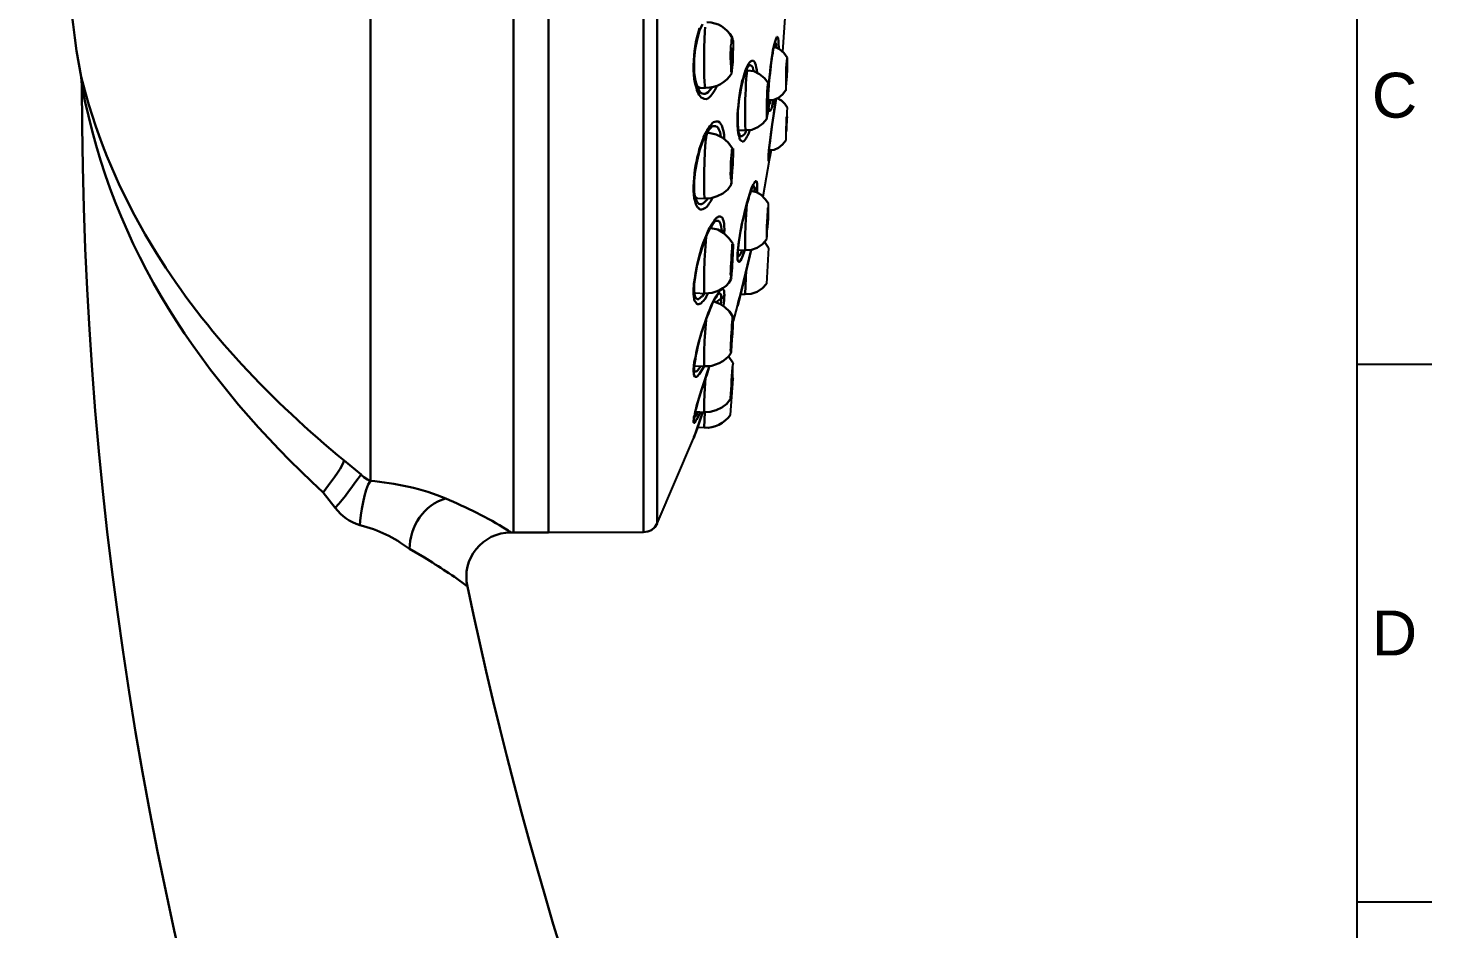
# Model space of a CAD drawing. Header units: millimetres. Extents: x 3631 to 3841, y 294 to 591.
# Drawn here: x 3746.8 to 3840.6, y 440.2 to 500.3 of the extents above; entities that cross this region are included whole.
import ezdxf

# ---------------------------------------------------------------- set-up
doc = ezdxf.new("R2010")
doc.units = ezdxf.units.MM
doc.header["$LTSCALE"] = 0.1
doc.layers.add('_U+B808_U+C774_U+C5B4 1', color=7, linetype='Continuous')
doc.layers.add('FORM', color=7, linetype='Continuous')
doc.styles.get("Standard").update_dxf_attribs({"font": 'arial.ttf'})

msp = doc.modelspace()

# ---------------------------------------------------------------- linework, layer by layer
at = {"layer": '_U+B808_U+C774_U+C5B4 1', "color": 7, "lineweight": 30}
for p, q in [((3769.7, 546.314), (3769.7, 470.109)), ((3779.252, 546.234), (3779.252, 466.665)), ((3781.593, 466.665), (3781.593, 546.234)), ((3787.944, 546.234), (3787.944, 466.692)), ((3788.859, 545.642), (3788.859, 467.257)), ((3791.522, 499.574), (3791.684, 500.166)), ((3791.684, 500.166), (3791.872, 500.597)), ((3792.034, 500.112), (3791.98, 499.036)), ((3792.061, 500.381), (3792.034, 500.112)), ((3796.823, 499.682), (3796.85, 499.736)), ((3796.85, 499.736), (3796.877, 499.736)), ((3796.877, 499.736), (3796.904, 499.709)), ((3796.904, 499.709), (3796.931, 499.655)), ((3791.334, 498.256), (3791.388, 498.928)), ((3791.388, 498.928), (3791.522, 499.574)), ((3791.98, 499.036), (3791.98, 497.96)), ((3793.837, 498.848), (3793.81, 498.686)), ((3793.864, 499.009), (3793.837, 498.982)), ((3793.837, 498.982), (3793.837, 498.848)), ((3796.501, 498.309), (3796.581, 498.848)), ((3796.581, 498.848), (3796.689, 499.278)), ((3797.012, 498.928), (3796.635, 499.09)), ((3796.689, 499.278), (3796.77, 499.574)), ((3796.716, 499.386), (3796.77, 499.332)), ((3796.77, 499.574), (3796.797, 499.655)), ((3796.77, 499.332), (3796.77, 499.278)), ((3796.77, 499.278), (3796.797, 499.171)), ((3796.797, 499.655), (3796.823, 499.682)), ((3796.797, 499.171), (3796.797, 499.036)), ((3796.931, 499.655), (3796.931, 499.628)), ((3796.931, 499.628), (3796.958, 499.467)), ((3796.958, 499.467), (3796.958, 499.332)), ((3796.958, 499.332), (3796.985, 499.009)), ((3796.985, 498.928), (3796.985, 499.009)), ((3797.308, 498.686), (3797.012, 498.928)), ((3791.334, 497.825), (3791.334, 498.256)), ((3791.334, 497.825), (3791.334, 497.852)), ((3791.98, 497.96), (3791.98, 497.152)), ((3793.81, 498.686), (3793.81, 498.363)), ((3793.837, 498.013), (3793.864, 498.04)), ((3793.864, 498.309), (3793.89, 498.632)), ((3793.864, 498.04), (3793.864, 498.309)), ((3794.94, 497.771), (3795.021, 497.852)), ((3795.021, 497.852), (3795.048, 497.852)), ((3795.048, 497.852), (3795.074, 497.852)), ((3795.074, 497.852), (3795.101, 497.825)), ((3796.42, 497.744), (3796.501, 498.309)), ((3797.523, 498.363), (3797.308, 498.686)), ((3750.379, 497.072), (3750.702, 495.915)), ((3750.433, 496.507), (3750.379, 497.072)), ((3791.28, 497.825), (3791.28, 497.771)), ((3791.28, 497.771), (3791.307, 497.798)), ((3791.28, 497.771), (3791.28, 497.529)), ((3791.334, 496.937), (3791.28, 497.529)), ((3791.307, 497.798), (3791.334, 497.825)), ((3791.334, 497.368), (3791.334, 497.825)), ((3791.415, 496.803), (3791.334, 497.368)), ((3791.334, 496.937), (3791.388, 496.614)), ((3791.98, 497.152), (3792.007, 496.722)), ((3794.536, 496.641), (3794.644, 497.045)), ((3794.59, 496.964), (3794.536, 496.803)), ((3794.671, 497.233), (3794.59, 496.964)), ((3794.644, 497.045), (3794.752, 497.395)), ((3794.698, 497.368), (3794.671, 497.233)), ((3794.752, 497.529), (3794.698, 497.368)), ((3794.752, 497.395), (3794.832, 497.61)), ((3794.778, 497.556), (3794.752, 497.529)), ((3794.778, 497.556), (3794.859, 497.771)), ((3794.805, 497.502), (3794.805, 497.529)), ((3794.832, 497.61), (3794.913, 497.744)), ((3794.859, 497.421), (3794.832, 497.395)), ((3794.832, 497.395), (3794.832, 497.287)), ((3794.886, 497.798), (3794.859, 497.771)), ((3794.886, 497.475), (3794.859, 497.421)), ((3795.317, 497.448), (3794.886, 497.502)), ((3794.913, 497.502), (3794.886, 497.475)), ((3794.913, 497.744), (3794.913, 497.771)), ((3794.913, 497.771), (3794.94, 497.771)), ((3794.94, 497.771), (3794.94, 497.798)), ((3795.101, 497.825), (3795.128, 497.825)), ((3795.128, 497.825), (3795.209, 497.744)), ((3795.209, 497.744), (3795.236, 497.691)), ((3795.236, 497.691), (3795.263, 497.556)), ((3795.263, 497.556), (3795.29, 497.448)), ((3795.693, 497.26), (3795.317, 497.448)), ((3796.016, 496.991), (3795.693, 497.26)), ((3796.258, 496.668), (3796.016, 496.991)), ((3796.312, 496.641), (3796.366, 497.206)), ((3796.366, 497.206), (3796.42, 497.744)), ((3797.469, 496.776), (3797.469, 496.91)), ((3797.496, 497.771), (3797.523, 497.744)), ((3797.523, 497.744), (3797.523, 497.61)), ((3791.388, 496.614), (3791.469, 496.345)), ((3791.522, 496.426), (3791.415, 496.803)), ((3791.469, 496.345), (3791.496, 496.184)), ((3791.496, 496.507), (3791.522, 496.453)), ((3791.576, 496.399), (3791.522, 496.453)), ((3791.522, 496.426), (3791.603, 496.211)), ((3791.684, 496.345), (3791.576, 496.399)), ((3791.738, 496.345), (3791.684, 496.345)), ((3792.007, 496.722), (3792.034, 496.533)), ((3792.034, 496.533), (3792.034, 496.426)), ((3792.034, 496.426), (3792.061, 496.372)), ((3792.061, 496.372), (3792.061, 496.345)), ((3792.061, 496.345), (3792.088, 496.345)), ((3792.518, 496.372), (3792.357, 496.157)), ((3796.231, 495.941), (3796.231, 495.968)), ((3796.285, 496.103), (3796.312, 496.587)), ((3796.285, 496.211), (3796.312, 496.533)), ((3796.285, 496.076), (3796.285, 496.211)), ((3796.312, 496.533), (3796.339, 496.856)), ((3796.312, 496.587), (3796.312, 496.641)), ((3797.227, 495.888), (3797.442, 496.184)), ((3796.178, 495.215), (3796.178, 495)), ((3796.205, 495.08), (3796.231, 495.107)), ((3796.205, 494.973), (3796.205, 495.08)), ((3796.258, 495.915), (3796.231, 495.941)), ((3796.231, 495.834), (3796.258, 495.915)), ((3796.258, 495.726), (3796.231, 495.834)), ((3796.231, 495.349), (3796.258, 495.726)), ((3796.231, 495.107), (3796.231, 495.349)), ((3796.285, 495.511), (3796.635, 495.538)), ((3796.285, 495.269), (3796.285, 495.403)), ((3796.285, 495.161), (3796.285, 495.269)), ((3796.285, 495.215), (3796.285, 495.188)), ((3796.285, 495.188), (3796.285, 495.161)), ((3796.312, 495.107), (3796.285, 495.161)), ((3796.285, 495.027), (3796.285, 495.161)), ((3796.339, 494.865), (3796.285, 495.027)), ((3796.339, 495.215), (3796.312, 495.188)), ((3796.312, 495.08), (3796.312, 495.107)), ((3796.366, 495.269), (3796.339, 495.215)), ((3796.393, 495.403), (3796.366, 495.269)), ((3796.447, 495.538), (3796.393, 495.403)), ((3796.554, 495.269), (3796.501, 494.973)), ((3796.527, 493.896), (3796.797, 495.619)), ((3796.635, 495.538), (3796.554, 495.269)), ((3796.635, 495.538), (3796.958, 495.672)), ((3796.689, 495.027), (3796.635, 494.623)), ((3796.689, 495.027), (3796.743, 495.376)), ((3796.743, 495.376), (3796.77, 495.538)), ((3796.77, 495.538), (3796.797, 495.619)), ((3797.146, 495.484), (3796.877, 495.645)), ((3796.931, 495.672), (3796.931, 495.619)), ((3796.958, 495.672), (3797.227, 495.888)), ((3797.389, 495.269), (3797.146, 495.484)), ((3797.55, 495), (3797.389, 495.269)), ((3794.213, 494.192), (3794.213, 494.112)), ((3794.213, 494.112), (3794.24, 494.139)), ((3794.213, 494.112), (3794.213, 493.95)), ((3794.24, 494.192), (3794.24, 494.219)), ((3794.24, 493.95), (3794.24, 494.192)), ((3794.24, 494.139), (3794.24, 494.192)), ((3794.725, 494.515), (3794.725, 493.762)), ((3795.909, 493.95), (3796.178, 494.273)), ((3796.178, 495), (3796.205, 494.973)), ((3796.339, 494.811), (3796.339, 494.865)), ((3796.393, 494.811), (3796.339, 494.811)), ((3796.42, 494.838), (3796.393, 494.811)), ((3796.474, 494.919), (3796.42, 494.838)), ((3796.501, 494.973), (3796.474, 494.919)), ((3796.581, 494.192), (3796.501, 493.735)), ((3796.635, 494.623), (3796.581, 494.192)), ((3797.523, 494.408), (3797.523, 494.381)), ((3791.872, 492.739), (3792.088, 493.197)), ((3791.953, 493.062), (3792.034, 493.224)), ((3792.034, 493.224), (3792.141, 493.412)), ((3792.088, 493.197), (3792.276, 493.52)), ((3792.168, 493.278), (3792.114, 493.062)), ((3792.222, 493.574), (3792.141, 493.412)), ((3792.141, 493.304), (3792.168, 493.331)), ((3792.168, 493.331), (3792.249, 493.331)), ((3792.195, 493.304), (3792.168, 493.278)), ((3792.249, 493.331), (3792.195, 493.304)), ((3792.222, 493.574), (3792.303, 493.681)), ((3792.303, 493.331), (3792.249, 493.331)), ((3792.276, 493.52), (3792.384, 493.627)), ((3792.303, 493.358), (3792.303, 493.385)), ((3792.787, 493.224), (3792.303, 493.331)), ((3792.384, 493.627), (3792.437, 493.681)), ((3792.384, 493.627), (3792.384, 493.654)), ((3792.437, 493.681), (3792.491, 493.735)), ((3792.491, 493.735), (3792.572, 493.789)), ((3792.572, 493.789), (3792.76, 493.789)), ((3792.76, 493.789), (3792.787, 493.762)), ((3792.787, 493.762), (3792.868, 493.735)), ((3793.245, 493.008), (3792.787, 493.224)), ((3792.868, 493.735), (3792.922, 493.681)), ((3792.922, 493.681), (3792.949, 493.6)), ((3792.949, 493.6), (3793.002, 493.52)), ((3793.002, 493.52), (3793.056, 493.385)), ((3793.056, 493.385), (3793.083, 493.224)), ((3793.083, 493.224), (3793.11, 493.089)), ((3794.213, 493.95), (3794.213, 493.87)), ((3794.24, 493.547), (3794.213, 493.87)), ((3794.267, 493.627), (3794.24, 493.95)), ((3794.24, 493.547), (3794.24, 493.52)), ((3794.294, 493.197), (3794.24, 493.52)), ((3794.294, 493.385), (3794.267, 493.627)), ((3794.267, 493.52), (3794.294, 493.52)), ((3794.348, 493.224), (3794.294, 493.385)), ((3794.294, 493.197), (3794.321, 493.116)), ((3794.348, 493.197), (3794.348, 493.224)), ((3794.348, 493.197), (3794.348, 493.224)), ((3794.725, 493.762), (3794.752, 493.627)), ((3794.752, 493.627), (3794.752, 493.547)), ((3794.752, 493.547), (3794.778, 493.52)), ((3794.778, 493.52), (3795.182, 493.547)), ((3794.778, 493.412), (3794.805, 493.52)), ((3794.994, 493.412), (3795.021, 493.439)), ((3795.021, 493.439), (3795.048, 493.547)), ((3795.182, 493.547), (3795.586, 493.708)), ((3795.586, 493.708), (3795.909, 493.95)), ((3796.393, 492.793), (3796.447, 493.251)), ((3796.42, 493.035), (3796.527, 493.896)), ((3796.501, 493.735), (3796.447, 493.251)), ((3797.469, 493.412), (3797.469, 493.439)), ((3791.603, 491.959), (3791.657, 492.228)), ((3791.657, 492.228), (3791.738, 492.47)), ((3791.684, 492.147), (3791.872, 492.739)), ((3791.738, 492.47), (3791.953, 493.008)), ((3791.953, 493.062), (3791.953, 493.008)), ((3792.088, 492.739), (3792.034, 492.067)), ((3792.114, 493.035), (3792.088, 492.739)), ((3792.114, 493.062), (3792.114, 493.035)), ((3793.594, 492.686), (3793.245, 493.008)), ((3793.89, 492.282), (3793.594, 492.686)), ((3796.312, 492.147), (3796.42, 493.035)), ((3796.312, 492.174), (3796.339, 492.363)), ((3796.339, 492.363), (3796.393, 492.793)), ((3796.662, 492.201), (3796.958, 492.336)), ((3796.958, 492.336), (3797.227, 492.551)), ((3797.227, 492.551), (3797.442, 492.82)), ((3791.388, 490.775), (3791.522, 491.475)), ((3791.522, 491.475), (3791.684, 492.147)), ((3792.034, 492.067), (3791.98, 490.721)), ((3793.864, 491.555), (3793.864, 491.582)), ((3793.89, 491.528), (3793.864, 491.555)), ((3793.864, 491.475), (3793.89, 491.528)), ((3793.89, 491.34), (3793.864, 491.475)), ((3793.864, 490.963), (3793.89, 491.34)), ((3796.312, 492.147), (3796.285, 491.824)), ((3796.285, 491.851), (3796.312, 491.986)), ((3796.285, 491.824), (3796.285, 491.851)), ((3796.285, 491.744), (3796.285, 491.824)), ((3796.285, 491.771), (3796.285, 491.824)), ((3796.285, 491.824), (3796.285, 491.798)), ((3796.285, 491.798), (3796.285, 491.771)), ((3796.285, 491.771), (3796.285, 491.636)), ((3796.285, 491.609), (3796.285, 491.744)), ((3796.285, 491.528), (3796.285, 491.636)), ((3796.285, 491.582), (3796.285, 491.609)), ((3796.285, 491.582), (3796.285, 491.609)), ((3796.285, 491.448), (3796.285, 491.528)), ((3796.312, 491.475), (3796.285, 491.448)), ((3796.312, 492.174), (3796.662, 492.201)), ((3796.312, 491.986), (3796.312, 492.174)), ((3796.339, 491.609), (3796.312, 491.502)), ((3796.312, 491.502), (3796.312, 491.475)), ((3796.366, 491.744), (3796.339, 491.609)), ((3796.447, 492.094), (3796.366, 491.744)), ((3796.447, 492.094), (3796.447, 492.174)), ((3791.334, 490.129), (3791.388, 490.775)), ((3791.98, 490.721), (3791.98, 490.049)), ((3793.81, 490.856), (3793.81, 490.614)), ((3793.81, 490.614), (3793.837, 490.587)), ((3793.837, 490.748), (3793.864, 490.775)), ((3793.837, 490.587), (3793.837, 490.748)), ((3793.864, 490.775), (3793.864, 490.963)), ((3791.28, 489.779), (3791.28, 489.699)), ((3791.28, 489.699), (3791.307, 489.753)), ((3791.28, 489.699), (3791.28, 489.457)), ((3791.28, 489.457), (3791.307, 489.214)), ((3791.307, 489.753), (3791.334, 489.779)), ((3791.334, 489.779), (3791.334, 490.129)), ((3791.334, 489.779), (3791.334, 489.806)), ((3791.334, 489.403), (3791.334, 489.779)), ((3791.388, 488.999), (3791.334, 489.403)), ((3791.98, 490.049), (3791.98, 489.214)), ((3793.245, 489.295), (3793.568, 489.564)), ((3793.568, 489.564), (3793.81, 489.914)), ((3795.048, 489.295), (3795.101, 489.51)), ((3795.101, 489.51), (3795.182, 489.699)), ((3795.478, 489.376), (3795.101, 489.457)), ((3795.182, 489.699), (3795.29, 489.914)), ((3795.263, 489.806), (3795.29, 489.806)), ((3795.344, 489.483), (3795.263, 489.43)), ((3795.29, 489.914), (3795.344, 489.995)), ((3795.29, 489.806), (3795.317, 489.779)), ((3795.317, 489.779), (3795.317, 489.753)), ((3795.317, 489.753), (3795.344, 489.726)), ((3795.344, 489.995), (3795.397, 490.102)), ((3795.344, 489.726), (3795.344, 489.618)), ((3795.344, 489.618), (3795.344, 489.483)), ((3795.397, 489.537), (3795.344, 489.483)), ((3795.344, 489.403), (3795.344, 489.483)), ((3795.397, 490.102), (3795.478, 490.102)), ((3795.451, 489.564), (3795.397, 489.537)), ((3795.478, 489.618), (3795.451, 489.564)), ((3795.478, 490.102), (3795.505, 490.075)), ((3795.505, 489.645), (3795.478, 489.618)), ((3795.505, 490.075), (3795.505, 490.022)), ((3795.505, 490.022), (3795.532, 489.968)), ((3795.532, 489.699), (3795.505, 489.645)), ((3795.532, 489.968), (3795.532, 489.753)), ((3795.532, 489.753), (3795.532, 489.699)), ((3795.532, 489.753), (3795.532, 489.322)), ((3791.307, 489.214), (3791.334, 488.972)), ((3791.334, 488.972), (3791.388, 488.784)), ((3791.415, 489.026), (3791.388, 489.08)), ((3791.469, 488.811), (3791.388, 488.999)), ((3791.469, 488.999), (3791.415, 489.026)), ((3791.496, 488.972), (3791.469, 488.999)), ((3791.469, 488.811), (3791.469, 488.838)), ((3791.549, 488.972), (3791.496, 488.972)), ((3791.98, 489.214), (3792.007, 489.08)), ((3792.007, 489.08), (3792.007, 489.026)), ((3792.007, 489.026), (3792.034, 488.972)), ((3792.034, 488.945), (3792.464, 488.972)), ((3792.034, 488.972), (3792.034, 488.945)), ((3792.168, 488.865), (3792.249, 488.972)), ((3792.464, 488.972), (3792.868, 489.107)), ((3792.868, 489.107), (3793.245, 489.295)), ((3794.725, 488.192), (3794.859, 488.703)), ((3794.778, 488.38), (3794.886, 488.703)), ((3794.832, 488.595), (3794.805, 487.896)), ((3795.048, 489.295), (3794.859, 488.703)), ((3795.801, 489.187), (3795.478, 489.376)), ((3796.07, 488.918), (3795.801, 489.187)), ((3796.285, 488.622), (3796.07, 488.918)), ((3792.626, 487.411), (3792.733, 487.573)), ((3792.733, 487.573), (3792.814, 487.654)), ((3792.814, 487.654), (3792.895, 487.707)), ((3792.895, 487.707), (3792.922, 487.734)), ((3792.922, 487.734), (3792.976, 487.761)), ((3792.976, 487.761), (3793.056, 487.761)), ((3793.056, 487.761), (3793.11, 487.734)), ((3793.11, 487.734), (3793.137, 487.734)), ((3793.137, 487.734), (3793.218, 487.654)), ((3793.218, 487.654), (3793.245, 487.573)), ((3793.245, 487.573), (3793.272, 487.465)), ((3794.59, 487.627), (3794.698, 488.03)), ((3794.617, 487.681), (3794.725, 488.192)), ((3794.698, 488.03), (3794.778, 488.38)), ((3794.805, 487.896), (3794.752, 487.169)), ((3796.231, 487.681), (3796.205, 487.438)), ((3796.258, 487.923), (3796.231, 487.896)), ((3796.231, 487.896), (3796.231, 487.681)), ((3796.231, 487.385), (3796.258, 487.842)), ((3796.258, 487.842), (3796.258, 487.923)), ((3792.088, 486.335), (3792.276, 486.766)), ((3792.195, 486.631), (3792.114, 486.47)), ((3792.195, 486.631), (3792.357, 487.008)), ((3792.276, 486.766), (3792.464, 487.089)), ((3792.384, 487.035), (3792.357, 487.008)), ((3792.384, 487.035), (3792.491, 487.223)), ((3792.437, 487.008), (3792.41, 487.008)), ((3792.41, 487.008), (3792.41, 486.981)), ((3792.895, 486.873), (3792.437, 486.981)), ((3792.464, 487.089), (3792.599, 487.304)), ((3792.491, 487.223), (3792.626, 487.411)), ((3792.599, 487.304), (3792.626, 487.331)), ((3792.626, 487.331), (3792.68, 487.385)), ((3792.68, 487.385), (3792.68, 487.411)), ((3793.298, 486.631), (3792.895, 486.873)), ((3793.218, 486.739), (3793.137, 486.712)), ((3793.272, 486.793), (3793.218, 486.739)), ((3793.272, 487.465), (3793.325, 487.277)), ((3793.298, 486.846), (3793.272, 486.793)), ((3793.352, 486.9), (3793.298, 486.846)), ((3793.648, 486.308), (3793.298, 486.631)), ((3793.325, 487.277), (3793.325, 487.089)), ((3793.325, 487.089), (3793.352, 486.9)), ((3793.325, 486.604), (3793.352, 486.9)), ((3794.752, 487.169), (3794.725, 486.47)), ((3796.205, 487.438), (3796.178, 486.981)), ((3796.178, 486.981), (3796.178, 486.927)), ((3796.178, 486.927), (3796.205, 486.954)), ((3796.205, 487.142), (3796.231, 487.385)), ((3796.205, 486.954), (3796.205, 487.142)), ((3791.711, 485.178), (3791.899, 485.797)), ((3791.899, 485.797), (3792.088, 486.335)), ((3792.114, 486.47), (3791.926, 485.985)), ((3792.114, 486.389), (3792.007, 484.828)), ((3792.114, 486.416), (3792.114, 486.389)), ((3793.917, 485.931), (3793.648, 486.308)), ((3794.725, 486.47), (3794.725, 485.77)), ((3794.725, 485.77), (3794.725, 485.501)), ((3795.155, 485.528), (3795.532, 485.662)), ((3795.532, 485.662), (3795.882, 485.905)), ((3795.882, 485.905), (3796.151, 486.227)), ((3796.285, 485.662), (3796.016, 486.066)), ((3791.522, 484.505), (3791.711, 485.178)), ((3792.007, 484.828), (3791.98, 484.048)), ((3793.864, 485.151), (3793.864, 485.232)), ((3793.89, 485.07), (3793.864, 485.151)), ((3794.24, 485.528), (3794.213, 485.259)), ((3794.213, 485.259), (3794.213, 485.097)), ((3794.213, 485.07), (3794.24, 485.151)), ((3794.213, 485.097), (3794.213, 485.07)), ((3794.213, 485.043), (3794.213, 485.07)), ((3794.24, 481.814), (3795.128, 485.528)), ((3794.24, 485.205), (3794.24, 485.339)), ((3794.24, 485.205), (3794.24, 485.232)), ((3794.24, 485.178), (3794.24, 485.205)), ((3794.24, 485.151), (3794.24, 485.205)), ((3794.24, 485.043), (3794.24, 485.178)), ((3794.267, 485.07), (3794.24, 485.097)), ((3794.294, 485.07), (3794.267, 485.07)), ((3794.348, 485.151), (3794.294, 485.097)), ((3794.294, 485.097), (3794.294, 485.07)), ((3794.429, 485.286), (3794.348, 485.151)), ((3795.128, 485.528), (3794.429, 482.622)), ((3794.482, 485.393), (3794.429, 485.286)), ((3794.482, 485.393), (3794.536, 485.501)), ((3794.698, 485.501), (3794.536, 485.043)), ((3794.725, 485.501), (3795.155, 485.528)), ((3791.334, 483.241), (3791.415, 483.833)), ((3791.415, 483.833), (3791.522, 484.505)), ((3791.98, 484.048), (3791.98, 483.268)), ((3793.81, 484.371), (3793.81, 484.236)), ((3794.805, 484.182), (3794.725, 482.568)), ((3791.307, 483.16), (3791.28, 482.891)), ((3791.28, 482.891), (3791.28, 482.756)), ((3791.307, 483.268), (3791.307, 483.16)), ((3791.307, 482.81), (3791.334, 482.891)), ((3791.334, 482.891), (3791.334, 483.241)), ((3791.334, 482.891), (3791.334, 482.918)), ((3791.334, 482.649), (3791.334, 482.891)), ((3791.98, 483.268), (3791.98, 482.702)), ((3793.029, 482.783), (3793.056, 482.837)), ((3793.056, 482.837), (3793.164, 482.891)), ((3793.164, 482.891), (3793.245, 482.891)), ((3793.245, 482.891), (3793.298, 482.837)), ((3793.298, 482.837), (3793.325, 482.783)), ((3795.532, 482.729), (3795.882, 482.972)), ((3795.882, 482.972), (3796.151, 483.268)), ((3791.28, 482.756), (3791.307, 482.81)), ((3791.28, 482.756), (3791.28, 482.649)), ((3791.28, 482.649), (3791.28, 482.568)), ((3791.307, 482.406), (3791.28, 482.568)), ((3791.361, 482.649), (3791.307, 482.676)), ((3791.361, 482.46), (3791.334, 482.649)), ((3791.388, 482.649), (3791.361, 482.649)), ((3791.388, 482.406), (3791.361, 482.46)), ((3791.388, 482.406), (3791.388, 482.433)), ((3791.388, 482.353), (3791.388, 482.406)), ((3791.442, 482.326), (3791.388, 482.353)), ((3791.469, 482.272), (3791.442, 482.326)), ((3791.522, 482.245), (3791.469, 482.272)), ((3791.63, 482.245), (3791.522, 482.245)), ((3791.657, 482.272), (3791.63, 482.245)), ((3791.711, 482.299), (3791.657, 482.272)), ((3791.792, 482.38), (3791.711, 482.299)), ((3791.872, 482.433), (3791.792, 482.38)), ((3791.98, 482.622), (3791.872, 482.433)), ((3791.98, 482.702), (3792.007, 482.649)), ((3792.007, 482.649), (3792.007, 482.622)), ((3792.195, 482.514), (3792.249, 482.622)), ((3792.464, 481.788), (3792.599, 482.084)), ((3792.733, 482.353), (3792.599, 482.084)), ((3793.029, 481.922), (3792.626, 482.084)), ((3792.733, 482.353), (3792.895, 482.595)), ((3792.787, 482.03), (3792.976, 482.164)), ((3792.895, 482.622), (3793.029, 482.783)), ((3792.895, 482.622), (3792.895, 482.595)), ((3792.895, 482.541), (3792.922, 482.595)), ((3792.922, 482.595), (3792.922, 482.622)), ((3792.922, 482.595), (3792.976, 482.622)), ((3792.976, 482.622), (3793.056, 482.622)), ((3792.976, 482.164), (3793.137, 482.272)), ((3793.379, 481.707), (3793.029, 481.922)), ((3793.056, 482.622), (3793.083, 482.595)), ((3793.083, 482.595), (3793.137, 482.487)), ((3793.137, 482.084), (3793.11, 481.868)), ((3793.137, 482.487), (3793.137, 482.272)), ((3793.218, 482.326), (3793.137, 482.272)), ((3793.137, 482.272), (3793.137, 482.084)), ((3793.272, 482.38), (3793.218, 482.326)), ((3793.298, 482.433), (3793.272, 482.38)), ((3793.325, 482.137), (3793.272, 481.788)), ((3793.352, 482.514), (3793.298, 482.433)), ((3793.325, 482.783), (3793.325, 482.622)), ((3793.325, 482.622), (3793.352, 482.514)), ((3793.352, 482.514), (3793.325, 482.326)), ((3793.325, 482.326), (3793.325, 482.137)), ((3794.294, 482.11), (3794.24, 481.868)), ((3794.429, 482.622), (3794.294, 482.11)), ((3794.725, 482.568), (3795.128, 482.595)), ((3795.128, 482.595), (3795.532, 482.729)), ((3792.276, 481.276), (3792.41, 481.626)), ((3792.357, 481.492), (3792.276, 481.357)), ((3792.357, 481.492), (3792.464, 481.788)), ((3793.675, 481.411), (3793.379, 481.707)), ((3793.917, 481.034), (3793.675, 481.411)), ((3794.24, 481.868), (3794.213, 481.788)), ((3794.213, 481.788), (3794.213, 481.761)), ((3792.114, 480.846), (3792.007, 479.446)), ((3793.89, 480.334), (3793.864, 480.334)), ((3793.89, 480.281), (3793.89, 480.334)), ((3792.007, 479.446), (3791.98, 478.747)), ((3793.81, 479.42), (3793.81, 479.366)), ((3791.334, 478.02), (3791.388, 478.263)), ((3791.98, 478.747), (3791.98, 478.047)), ((3793.917, 477.967), (3793.594, 478.451)), ((3791.307, 477.751), (3791.28, 477.59)), ((3791.28, 477.59), (3791.28, 477.617)), ((3791.28, 477.428), (3791.334, 477.59)), ((3791.28, 477.428), (3791.28, 477.59)), ((3791.307, 477.267), (3791.28, 477.428)), ((3791.307, 477.778), (3791.334, 478.02)), ((3791.307, 477.778), (3791.307, 477.751)), ((3791.307, 477.186), (3791.307, 477.267)), ((3791.334, 477.59), (3791.334, 477.617)), ((3791.334, 477.509), (3791.334, 477.59)), ((3791.334, 477.455), (3791.334, 477.509)), ((3791.334, 477.482), (3791.334, 477.509)), ((3791.334, 477.482), (3791.334, 477.455)), ((3791.334, 477.428), (3791.334, 477.455)), ((3791.361, 477.401), (3791.334, 477.428)), ((3791.469, 477.401), (3791.361, 477.401)), ((3791.549, 477.482), (3791.469, 477.401)), ((3791.684, 477.24), (3791.496, 477.052)), ((3791.765, 477.751), (3791.549, 477.482)), ((3791.926, 477.644), (3791.684, 477.24)), ((3791.926, 477.644), (3791.98, 477.751)), ((3791.98, 478.047), (3791.98, 477.751)), ((3792.222, 477.348), (3792.303, 477.644)), ((3792.303, 477.644), (3792.357, 477.778)), ((3792.357, 477.778), (3792.303, 477.644)), ((3793.89, 477.267), (3793.864, 477.267)), ((3793.864, 476.783), (3793.89, 477.267)), ((3791.361, 477.079), (3791.307, 477.186)), ((3791.388, 477.052), (3791.361, 477.079)), ((3791.496, 477.052), (3791.388, 477.052)), ((3792.088, 476.998), (3792.007, 475.895)), ((3793.81, 476.406), (3793.837, 476.513)), ((3793.81, 476.352), (3793.81, 476.406)), ((3793.837, 476.298), (3793.81, 476.352)), ((3793.81, 476.298), (3793.81, 476.271)), ((3793.81, 476.271), (3793.837, 476.298)), ((3793.837, 476.513), (3793.864, 476.783)), ((3793.917, 476.917), (3793.89, 476.998)), ((3792.007, 475.895), (3791.98, 475.329)), ((3791.98, 475.329), (3791.98, 474.764)), ((3793.514, 475.249), (3793.756, 475.572)), ((3791.307, 472.988), (3791.899, 474.711)), ((3791.307, 474.361), (3791.361, 474.522)), ((3791.415, 474.415), (3791.334, 474.334)), ((3791.388, 474.711), (3791.361, 474.522)), ((3791.469, 474.495), (3791.415, 474.415)), ((3791.469, 474.495), (3791.496, 474.576)), ((3791.496, 474.576), (3791.576, 474.711)), ((3791.576, 474.361), (3791.738, 474.684)), ((3791.899, 474.711), (3791.711, 474.119)), ((3791.98, 474.764), (3791.98, 474.684)), ((3791.98, 474.684), (3792.384, 474.711)), ((3792.034, 474.684), (3791.98, 473.661)), ((3792.384, 474.711), (3792.787, 474.818)), ((3792.787, 474.818), (3793.164, 475.007)), ((3793.164, 475.007), (3793.514, 475.249)), ((3791.28, 474.092), (3791.334, 474.253)), ((3791.28, 474.011), (3791.28, 474.092)), ((3791.307, 474.011), (3791.28, 474.011)), ((3791.307, 473.984), (3791.307, 474.011)), ((3791.361, 473.984), (3791.307, 473.984)), ((3791.334, 474.253), (3791.334, 474.28)), ((3791.334, 474.253), (3791.334, 474.28)), ((3791.388, 474.011), (3791.361, 474.011)), ((3791.361, 474.011), (3791.361, 473.984)), ((3791.415, 474.065), (3791.388, 474.038)), ((3791.388, 474.038), (3791.388, 474.011)), ((3791.442, 474.119), (3791.415, 474.092)), ((3791.415, 474.092), (3791.415, 474.065)), ((3791.522, 473.58), (3791.415, 473.284)), ((3791.469, 474.172), (3791.442, 474.119)), ((3791.496, 474.172), (3791.469, 474.172)), ((3791.576, 474.361), (3791.496, 474.199)), ((3791.496, 474.199), (3791.496, 474.172)), ((3791.711, 474.119), (3791.522, 473.58)), ((3791.307, 472.962), (3791.28, 472.935)), ((3791.415, 473.284), (3791.307, 473.015)), ((3791.307, 473.015), (3791.307, 472.962)), ((3769.081, 470.54), (3767.951, 471.455)), ((3769.108, 470.513), (3769.081, 470.54)), ((3769.134, 470.459), (3769.108, 470.513)), ((3769.215, 470.405), (3769.134, 470.459)), ((3769.269, 470.351), (3769.215, 470.405)), ((3769.511, 470.19), (3769.269, 470.351)), ((3769.592, 470.163), (3769.511, 470.19)), ((3769.7, 470.109), (3769.592, 470.163)), ((3767.359, 468.306), (3766.551, 469.329)), ((3788.482, 466.826), (3788.697, 467.015)), ((3788.697, 467.015), (3788.859, 467.257)), ((3778.902, 466.799), (3778.795, 466.853)), ((3778.956, 466.746), (3778.902, 466.799)), ((3779.01, 466.719), (3778.956, 466.746)), ((3781.593, 466.665), (3779.091, 466.665)), ((3787.944, 466.692), (3788.24, 466.719)), ((3788.24, 466.719), (3788.482, 466.826)), ((3773.305, 464.997), (3772.31, 465.562))]:
    msp.add_line(p, q, dxfattribs=at)
at = {"layer": '_U+B808_U+C774_U+C5B4 1', "color": 7, "lineweight": 25}
for p, q in [((3781.593, 468.306), (3781.593, 544.619)), ((3797.254, 498.74), (3797.469, 501.996)), ((3793.837, 499.682), (3793.864, 499.709)), ((3793.864, 499.709), (3793.89, 499.682)), ((3793.756, 498.579), (3793.783, 498.955)), ((3793.783, 499.144), (3793.81, 499.332)), ((3793.783, 498.955), (3793.783, 499.144)), ((3793.81, 499.52), (3793.837, 499.628)), ((3793.81, 499.332), (3793.81, 499.52)), ((3793.837, 499.628), (3793.837, 499.682)), ((3793.89, 499.682), (3793.89, 499.574)), ((3793.89, 499.574), (3793.917, 499.467)), ((3793.917, 499.467), (3793.917, 498.821)), ((3793.917, 498.067), (3793.917, 498.821)), ((3793.756, 498.202), (3793.756, 498.579)), ((3793.756, 498.202), (3793.756, 497.96)), ((3793.756, 497.96), (3793.783, 497.744)), ((3793.89, 497.691), (3793.917, 498.067)), ((3797.55, 497.583), (3797.55, 498.04)), ((3793.783, 497.744), (3793.783, 497.421)), ((3793.783, 497.421), (3793.81, 497.341)), ((3793.81, 497.341), (3793.81, 497.314)), ((3793.81, 497.314), (3793.837, 497.314)), ((3793.837, 497.368), (3793.864, 497.395)), ((3793.837, 497.314), (3793.837, 497.368)), ((3793.864, 497.502), (3793.89, 497.691)), ((3793.864, 497.395), (3793.864, 497.502)), ((3794.805, 497.502), (3794.886, 497.502)), ((3797.496, 496.641), (3797.523, 497.099)), ((3797.523, 497.099), (3797.55, 497.583)), ((3791.738, 496.345), (3792.088, 496.345)), ((3796.285, 495.619), (3796.285, 496.076)), ((3797.442, 496.184), (3797.469, 496.237)), ((3797.469, 496.399), (3797.496, 496.641)), ((3797.469, 496.237), (3797.469, 496.399)), ((3796.258, 495.161), (3796.285, 495.619)), ((3796.258, 494.704), (3796.258, 495.161)), ((3796.178, 494.273), (3796.205, 494.3)), ((3796.205, 494.381), (3796.231, 494.488)), ((3796.205, 494.3), (3796.205, 494.381)), ((3796.231, 494.488), (3796.258, 494.704)), ((3797.55, 494.973), (3797.55, 495)), ((3792.249, 493.358), (3792.303, 493.358)), ((3794.294, 493.52), (3794.778, 493.52)), ((3793.837, 492.174), (3793.864, 492.255)), ((3793.864, 492.255), (3793.89, 492.282)), ((3797.442, 492.847), (3797.442, 492.82)), ((3793.783, 491.394), (3793.81, 491.851)), ((3793.783, 490.936), (3793.783, 491.394)), ((3793.81, 491.851), (3793.837, 492.067)), ((3793.837, 492.067), (3793.837, 492.174)), ((3793.917, 491.232), (3793.917, 491.69)), ((3795.936, 489.08), (3796.474, 492.174)), ((3793.756, 490.506), (3793.783, 490.936)), ((3793.837, 490.129), (3793.864, 490.344)), ((3793.864, 490.344), (3793.89, 490.802)), ((3793.89, 490.802), (3793.917, 491.232)), ((3793.81, 489.914), (3793.837, 489.941)), ((3793.837, 489.941), (3793.837, 490.129)), ((3791.549, 488.972), (3792.034, 488.945)), ((3796.285, 488.461), (3796.285, 488.595)), ((3792.41, 487.008), (3792.437, 487.008)), ((3793.89, 485.905), (3793.917, 485.905)), ((3793.917, 485.905), (3793.917, 485.582)), ((3796.151, 486.389), (3796.151, 486.227)), ((3796.285, 485.662), (3796.151, 483.268)), ((3794.267, 485.528), (3794.725, 485.501)), ((3793.756, 483.886), (3793.783, 483.725)), ((3793.783, 483.725), (3793.756, 483.671)), ((3793.756, 483.671), (3793.756, 483.564)), ((3793.756, 483.564), (3793.783, 483.564)), ((3793.783, 483.564), (3793.783, 483.537)), ((3791.415, 482.649), (3792.007, 482.622)), ((3794.429, 482.568), (3794.725, 482.568)), ((3793.917, 481.034), (3793.917, 480.873)), ((3793.944, 480.765), (3794.213, 481.761)), ((3793.89, 479.769), (3793.917, 480.334)), ((3793.917, 480.334), (3793.917, 480.873)), ((3793.837, 479.204), (3793.864, 479.5)), ((3793.837, 478.989), (3793.837, 479.204)), ((3793.864, 479.5), (3793.89, 479.769)), ((3793.756, 478.801), (3793.756, 478.693)), ((3793.756, 478.693), (3793.783, 478.666)), ((3793.783, 478.666), (3793.783, 478.639)), ((3793.783, 478.639), (3793.81, 478.666)), ((3793.81, 478.935), (3793.837, 478.989)), ((3793.81, 478.666), (3793.81, 478.935)), ((3791.334, 477.778), (3791.98, 477.751)), ((3793.917, 477.967), (3793.917, 477.94)), ((3793.756, 474.522), (3793.917, 476.917)), ((3793.756, 475.625), (3793.756, 475.572)), ((3791.415, 474.737), (3791.98, 474.684)), ((3791.549, 473.688), (3791.98, 473.661)), ((3788.859, 467.257), (3791.28, 472.935)), ((3781.593, 466.692), (3787.944, 466.692))]:
    msp.add_line(p, q, dxfattribs=at)
at = {"layer": '_U+B808_U+C774_U+C5B4 1', "color": 7, "lineweight": 30}
for points in [[(3769.081, 546.126), (3754.059, 534.624), (3746.84, 515.651), (3750.379, 497.072)], [(3793.864, 499.709), (3793.418, 500.372), (3792.98, 500.676), (3792.168, 500.731)], [(3791.28, 497.825), (3791.317, 498.78), (3791.408, 499.408), (3791.684, 500.328)], [(3793.89, 498.632), (3793.898, 498.835), (3793.846, 498.758), (3793.864, 499.009)], [(3796.581, 498.686), (3796.581, 498.686), (3796.608, 498.901), (3796.608, 498.901)], [(3796.608, 498.901), (3796.608, 498.901), (3796.635, 499.09), (3796.635, 499.09)], [(3796.635, 499.09), (3796.635, 499.09), (3796.689, 499.251), (3796.689, 499.251)], [(3796.689, 499.251), (3796.689, 499.251), (3796.716, 499.359), (3796.716, 499.359)], [(3796.716, 499.359), (3796.716, 499.359), (3796.743, 499.44), (3796.743, 499.44)], [(3796.743, 499.44), (3796.743, 499.44), (3796.743, 499.467), (3796.743, 499.467)], [(3793.81, 498.363), (3793.81, 498.247), (3793.81, 498.13), (3793.81, 498.013)], [(3793.81, 498.013), (3793.81, 498.013), (3793.837, 498.013), (3793.837, 498.013)], [(3794.886, 497.798), (3795.005, 498.038), (3794.996, 498.055), (3795.209, 498.175)], [(3795.209, 498.175), (3795.209, 498.175), (3795.236, 498.148), (3795.236, 498.148)], [(3795.236, 498.148), (3795.236, 498.148), (3795.29, 498.148), (3795.29, 498.148)], [(3795.29, 498.148), (3795.29, 498.148), (3795.317, 498.121), (3795.317, 498.121)], [(3795.317, 498.121), (3795.317, 498.121), (3795.344, 498.067), (3795.344, 498.067)], [(3795.344, 498.067), (3795.344, 498.067), (3795.37, 498.04), (3795.37, 498.04)], [(3795.37, 498.04), (3795.464, 497.78), (3795.5, 497.619), (3795.532, 497.341)], [(3796.339, 496.856), (3796.412, 497.461), (3796.443, 498.104), (3796.581, 498.686)], [(3792.088, 496.345), (3792.788, 496.323), (3793.484, 496.707), (3793.837, 497.314)], [(3794.832, 497.287), (3794.762, 496.368), (3794.711, 495.44), (3794.725, 494.515)], [(3797.469, 496.91), (3797.451, 497.238), (3797.472, 497.469), (3797.496, 497.771)], [(3797.523, 497.61), (3797.502, 497.302), (3797.494, 497.071), (3797.469, 496.776)], [(3750.433, 496.507), (3750.395, 438.348), (3769.911, 381.755), (3805.811, 335.996)], [(3766.551, 469.329), (3758.448, 476.82), (3752.491, 485.503), (3750.433, 496.507)], [(3792.114, 495.592), (3791.781, 495.58), (3791.605, 495.912), (3791.496, 496.184)], [(3792.357, 496.157), (3792.079, 495.851), (3791.827, 495.857), (3791.603, 496.211)], [(3792.841, 496.48), (3792.726, 496.163), (3792.629, 496.061), (3792.437, 495.807)], [(3794.213, 494.192), (3794.246, 495.145), (3794.332, 495.871), (3794.536, 496.803)], [(3794.24, 494.192), (3794.213, 494.982), (3794.361, 495.871), (3794.536, 496.641)], [(3796.205, 495.968), (3796.202, 495.717), (3796.215, 495.464), (3796.178, 495.215)], [(3796.231, 495.968), (3796.231, 495.968), (3796.205, 495.968), (3796.205, 495.968)], [(3755.411, 485.313), (3753.362, 488.608), (3751.73, 492.169), (3750.702, 495.915)], [(3792.437, 495.807), (3792.298, 495.666), (3792.304, 495.654), (3792.114, 495.592)], [(3792.303, 493.681), (3792.506, 493.936), (3792.565, 494.123), (3792.922, 494.085)], [(3792.922, 494.085), (3792.922, 494.085), (3793.029, 494.031), (3793.029, 494.031)], [(3797.469, 493.412), (3797.506, 493.743), (3797.494, 494.075), (3797.496, 494.408)], [(3797.523, 494.381), (3797.516, 494.054), (3797.485, 493.735), (3797.469, 493.412)], [(3797.496, 494.408), (3797.496, 494.408), (3797.523, 494.408), (3797.523, 494.408)], [(3793.029, 494.031), (3793.029, 494.031), (3793.056, 493.977), (3793.056, 493.977)], [(3793.056, 493.977), (3793.056, 493.977), (3793.11, 493.923), (3793.11, 493.923)], [(3793.11, 493.923), (3793.11, 493.923), (3793.164, 493.816), (3793.164, 493.816)], [(3793.164, 493.816), (3793.164, 493.816), (3793.218, 493.681), (3793.218, 493.681)], [(3793.218, 493.681), (3793.218, 493.681), (3793.245, 493.574), (3793.245, 493.574)], [(3793.245, 493.574), (3793.245, 493.574), (3793.272, 493.439), (3793.272, 493.439)], [(3793.272, 493.439), (3793.272, 493.439), (3793.325, 493.197), (3793.325, 493.197)], [(3793.325, 493.197), (3793.325, 493.197), (3793.325, 492.928), (3793.325, 492.928)], [(3794.536, 493.116), (3794.378, 493.122), (3794.468, 493.086), (3794.348, 493.197)], [(3794.698, 493.278), (3794.698, 493.278), (3794.536, 493.116), (3794.536, 493.116)], [(3794.994, 493.412), (3794.92, 493.166), (3794.807, 492.941), (3794.617, 492.766)], [(3794.778, 493.412), (3794.778, 493.412), (3794.698, 493.278), (3794.698, 493.278)], [(3794.348, 492.982), (3794.348, 492.982), (3794.321, 493.116), (3794.321, 493.116)], [(3794.375, 492.901), (3794.375, 492.901), (3794.348, 492.982), (3794.348, 492.982)], [(3794.429, 492.82), (3794.429, 492.82), (3794.375, 492.901), (3794.375, 492.901)], [(3794.456, 492.793), (3794.456, 492.793), (3794.429, 492.82), (3794.429, 492.82)], [(3794.509, 492.793), (3794.509, 492.793), (3794.456, 492.793), (3794.456, 492.793)], [(3794.536, 492.766), (3794.536, 492.766), (3794.509, 492.793), (3794.509, 492.793)], [(3794.617, 492.766), (3794.617, 492.766), (3794.536, 492.766), (3794.536, 492.766)], [(3791.28, 489.779), (3791.311, 490.484), (3791.395, 491.284), (3791.603, 491.959)], [(3793.837, 491.582), (3793.858, 491.245), (3793.772, 491.223), (3793.81, 490.856)], [(3793.864, 491.582), (3793.864, 491.582), (3793.837, 491.582), (3793.837, 491.582)], [(3794.886, 488.703), (3794.984, 489.104), (3795.106, 489.456), (3795.263, 489.833)], [(3791.442, 488.569), (3791.442, 488.569), (3791.388, 488.784), (3791.388, 488.784)], [(3791.549, 488.353), (3791.549, 488.353), (3791.442, 488.569), (3791.442, 488.569)], [(3792.168, 488.865), (3791.928, 488.584), (3791.682, 488.385), (3791.469, 488.811)], [(3792.249, 488.515), (3792.249, 488.515), (3792.168, 488.407), (3792.168, 488.407)], [(3792.303, 488.595), (3792.303, 488.595), (3792.249, 488.515), (3792.249, 488.515)], [(3792.437, 488.784), (3792.437, 488.784), (3792.303, 488.595), (3792.303, 488.595)], [(3792.545, 488.999), (3792.545, 488.999), (3792.437, 488.784), (3792.437, 488.784)], [(3791.603, 488.326), (3791.603, 488.326), (3791.549, 488.353), (3791.549, 488.353)], [(3791.657, 488.273), (3791.657, 488.273), (3791.603, 488.326), (3791.603, 488.326)], [(3791.684, 488.246), (3791.684, 488.246), (3791.657, 488.273), (3791.657, 488.273)], [(3791.738, 488.219), (3791.738, 488.219), (3791.684, 488.246), (3791.684, 488.246)], [(3791.818, 488.219), (3791.818, 488.219), (3791.738, 488.219), (3791.738, 488.219)], [(3792.168, 488.407), (3792.059, 488.263), (3791.948, 488.27), (3791.818, 488.219)], [(3794.24, 485.528), (3794.343, 486.211), (3794.431, 487.04), (3794.617, 487.681)], [(3794.24, 485.339), (3794.286, 486.082), (3794.447, 486.893), (3794.59, 487.627)], [(3792.68, 487.385), (3792.68, 487.385), (3792.733, 487.438), (3792.733, 487.438)], [(3792.733, 487.438), (3792.733, 487.438), (3792.787, 487.465), (3792.787, 487.465)], [(3792.787, 487.465), (3792.787, 487.465), (3792.922, 487.465), (3792.922, 487.465)], [(3792.922, 487.465), (3792.922, 487.465), (3793.002, 487.438), (3793.002, 487.438)], [(3793.002, 487.438), (3793.12, 487.199), (3793.15, 486.979), (3793.137, 486.712)], [(3791.307, 483.268), (3791.433, 484.189), (3791.614, 485.107), (3791.926, 485.985)], [(3767.951, 471.455), (3763.132, 475.428), (3758.717, 479.99), (3755.411, 485.313)], [(3793.864, 485.232), (3793.837, 484.926), (3793.829, 484.691), (3793.81, 484.371)], [(3793.837, 484.236), (3793.862, 484.532), (3793.87, 484.763), (3793.89, 485.07)], [(3794.536, 485.043), (3794.385, 484.692), (3794.235, 484.536), (3794.213, 485.043)], [(3793.81, 484.236), (3793.81, 484.236), (3793.837, 484.236), (3793.837, 484.236)], [(3792.007, 482.622), (3792.715, 482.598), (3793.418, 482.909), (3793.783, 483.537)], [(3791.496, 481.922), (3791.335, 482.137), (3791.345, 482.098), (3791.307, 482.406)], [(3791.549, 481.895), (3791.549, 481.895), (3791.496, 481.922), (3791.496, 481.922)], [(3791.63, 481.895), (3791.63, 481.895), (3791.549, 481.895), (3791.549, 481.895)], [(3791.684, 481.922), (3791.684, 481.922), (3791.63, 481.895), (3791.63, 481.895)], [(3791.738, 481.922), (3791.738, 481.922), (3791.684, 481.922), (3791.684, 481.922)], [(3792.195, 482.514), (3792.024, 482.11), (3791.917, 482.154), (3791.738, 481.922)], [(3792.41, 481.626), (3792.495, 481.888), (3792.729, 482.308), (3792.895, 482.541)], [(3791.334, 477.59), (3791.397, 478.714), (3791.834, 480.237), (3792.276, 481.276)], [(3791.388, 478.263), (3791.581, 479.321), (3791.895, 480.352), (3792.276, 481.357)], [(3793.864, 480.334), (3793.832, 479.999), (3793.836, 479.775), (3793.81, 479.42)], [(3793.837, 479.366), (3793.821, 479.703), (3793.903, 479.93), (3793.89, 480.281)], [(3793.81, 479.366), (3793.81, 479.366), (3793.837, 479.366), (3793.837, 479.366)], [(3791.98, 477.751), (3792.653, 477.714), (3793.417, 478.066), (3793.783, 478.639)], [(3791.334, 474.253), (3791.395, 475.063), (3791.94, 476.565), (3792.222, 477.348)], [(3791.388, 474.711), (3791.662, 475.714), (3791.963, 476.659), (3792.303, 477.644)], [(3793.864, 477.267), (3793.878, 476.913), (3793.799, 476.668), (3793.81, 476.298)], [(3791.98, 473.661), (3792.711, 473.579), (3793.32, 473.965), (3793.756, 474.522)], [(3791.28, 474.092), (3791.275, 474.216), (3791.324, 474.133), (3791.307, 474.361)], [(3767.951, 471.455), (3767.684, 470.764), (3766.979, 469.93), (3766.551, 469.329)], [(3769.081, 470.54), (3768.541, 469.791), (3767.967, 468.994), (3767.359, 468.306)], [(3769.7, 470.109), (3769.299, 469.567), (3769.037, 467.818), (3769, 467.149)], [(3774.731, 468.925), (3773.245, 469.588), (3771.297, 469.963), (3769.7, 470.109)], [(3774.731, 468.925), (3773.269, 468.554), (3772.335, 467.019), (3772.31, 465.562)], [(3778.795, 466.853), (3777.543, 467.641), (3776.096, 468.354), (3774.731, 468.925)], [(3769, 467.149), (3768.296, 467.365), (3767.813, 467.722), (3767.359, 468.306)], [(3772.31, 465.562), (3771.245, 466.35), (3770.284, 466.816), (3769, 467.149)], [(3779.091, 466.665), (3777.192, 466.676), (3775.753, 464.862), (3776.185, 463.059)], [(3779.01, 466.719), (3779.01, 466.719), (3779.091, 466.665), (3779.091, 466.665)], [(3776.185, 463.059), (3775.279, 463.75), (3774.265, 464.386), (3773.305, 464.997)], [(3776.185, 463.059), (3784.692, 422.547), (3802.276, 384.203), (3827.365, 351.281)]]:
    msp.add_open_spline(points, degree=3, dxfattribs=at)
at = {"layer": '_U+B808_U+C774_U+C5B4 1', "color": 7, "lineweight": 25}
for points in [[(3797.523, 498.363), (3797.426, 497.751), (3797.44, 497.106), (3797.442, 496.48)], [(3797.55, 498.363), (3797.55, 498.363), (3797.523, 498.363), (3797.523, 498.363)], [(3797.55, 498.04), (3797.55, 498.148), (3797.55, 498.256), (3797.55, 498.363)], [(3796.258, 496.668), (3796.126, 496.541), (3796.178, 495.084), (3796.151, 494.865)], [(3796.285, 496.668), (3796.285, 496.668), (3796.258, 496.668), (3796.258, 496.668)], [(3796.285, 496.076), (3796.285, 496.273), (3796.285, 496.471), (3796.285, 496.668)], [(3797.442, 496.48), (3797.442, 496.372), (3797.442, 496.264), (3797.442, 496.157)], [(3797.442, 496.157), (3797.442, 496.157), (3797.442, 496.184), (3797.442, 496.184)], [(3796.151, 494.865), (3796.151, 494.668), (3796.151, 494.47), (3796.151, 494.273)], [(3796.151, 494.273), (3796.151, 494.273), (3796.178, 494.273), (3796.178, 494.273)], [(3797.523, 495), (3797.532, 494.29), (3797.404, 493.567), (3797.442, 492.847)], [(3797.55, 495), (3797.55, 495), (3797.523, 495), (3797.523, 495)], [(3793.89, 492.282), (3793.89, 492.282), (3793.917, 492.282), (3793.917, 492.282)], [(3793.917, 492.282), (3793.917, 492.085), (3793.917, 491.887), (3793.917, 491.69)], [(3793.756, 490.506), (3793.737, 490.233), (3793.803, 490.204), (3793.783, 489.914)], [(3793.783, 489.914), (3793.783, 489.914), (3793.81, 489.914), (3793.81, 489.914)], [(3796.178, 486.227), (3796.196, 486.958), (3796.332, 487.694), (3796.285, 488.461)], [(3796.285, 488.595), (3796.285, 488.595), (3796.258, 488.622), (3796.258, 488.622)], [(3796.258, 488.622), (3796.258, 488.622), (3796.258, 488.38), (3796.258, 488.38)], [(3796.231, 488.326), (3796.219, 487.689), (3796.114, 487.048), (3796.151, 486.389)], [(3796.258, 488.38), (3796.258, 488.38), (3796.231, 488.326), (3796.231, 488.326)], [(3793.756, 483.886), (3793.779, 484.562), (3793.831, 485.239), (3793.864, 485.905)], [(3793.864, 485.905), (3793.864, 485.905), (3793.89, 485.905), (3793.89, 485.905)], [(3796.151, 486.227), (3796.151, 486.227), (3796.178, 486.227), (3796.178, 486.227)], [(3793.837, 483.913), (3793.887, 484.443), (3793.933, 485.057), (3793.917, 485.582)], [(3793.81, 483.752), (3793.81, 483.752), (3793.837, 483.806), (3793.837, 483.806)], [(3793.837, 483.806), (3793.837, 483.806), (3793.837, 483.913), (3793.837, 483.913)], [(3793.783, 483.537), (3793.783, 483.537), (3793.837, 483.59), (3793.837, 483.59)], [(3793.81, 483.671), (3793.81, 483.671), (3793.81, 483.752), (3793.81, 483.752)], [(3793.837, 483.59), (3793.837, 483.59), (3793.81, 483.671), (3793.81, 483.671)], [(3793.89, 480.819), (3793.89, 480.819), (3793.89, 481.034), (3793.89, 481.034)], [(3793.89, 481.034), (3793.89, 481.034), (3793.917, 481.034), (3793.917, 481.034)], [(3793.756, 478.801), (3793.786, 479.438), (3793.815, 480.078), (3793.864, 480.711)], [(3793.864, 480.765), (3793.864, 480.765), (3793.89, 480.819), (3793.89, 480.819)], [(3793.864, 480.711), (3793.864, 480.711), (3793.864, 480.765), (3793.864, 480.765)], [(3793.756, 475.625), (3793.806, 476.392), (3793.835, 477.217), (3793.917, 477.967)], [(3793.81, 475.868), (3793.813, 476.514), (3793.916, 477.266), (3793.917, 477.94)], [(3793.756, 475.572), (3793.756, 475.572), (3793.783, 475.572), (3793.783, 475.572)], [(3793.783, 475.814), (3793.783, 475.814), (3793.81, 475.868), (3793.81, 475.868)], [(3793.783, 475.572), (3793.783, 475.572), (3793.783, 475.814), (3793.783, 475.814)]]:
    msp.add_open_spline(points, degree=3, dxfattribs=at)
at = {"layer": 'FORM'}
for p, q in [((3835.593, 298.514), (3835.593, 585.514)), ((3835.593, 477.889), (3840.593, 477.889)), ((3835.593, 442.014), (3840.593, 442.014))]:
    msp.add_line(p, q, dxfattribs=at)

# ---------------------------------------------------------------- texts
at = {"layer": 'FORM', "char_height": 3, "attachment_point": 5}
for s, insert in [('C', (3838.093, 495.826)), ('D', (3838.093, 459.951))]:
    msp.add_mtext_dynamic_manual_height_columns(s, width=5, gutter_width=12.5, heights=[0], dxfattribs=dict(at, insert=insert))

doc.saveas('drawing.dxf')
